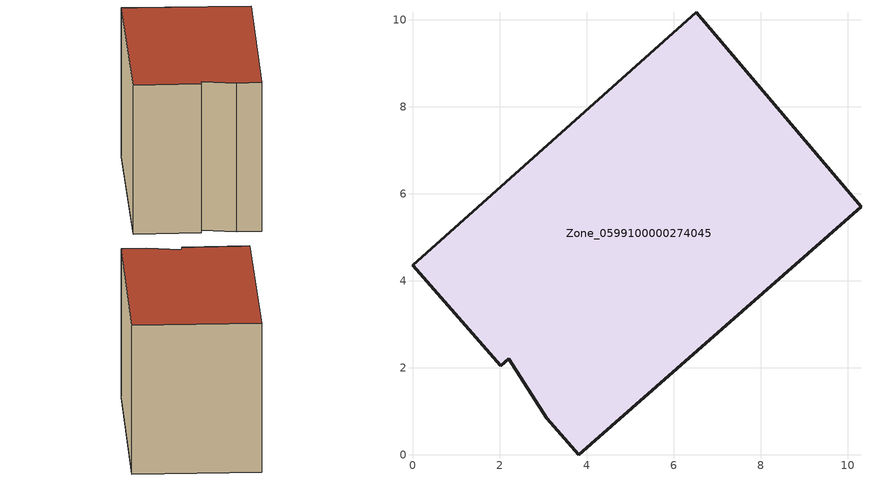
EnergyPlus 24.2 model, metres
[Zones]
Zone_0599100000274045
 floor ground (C_G): 3.82,0 3.08,0.84 2.21,2.21 2.03,2.05 0,4.36 6.52,10.17 10.31,5.7 z0
 wall outside (C_F): 3.82,0 10.31,5.7 6.52,10.17 0,4.36 2.03,2.05 2.21,2.21 3.08,0.84 3.82,0 z0:7.29
 roof outside (C_R): 3.08,0.84 3.82,0 10.31,5.7 6.52,10.17 0,4.36 2.03,2.05 2.21,2.21 z7.29
[BUILDING]
Pand.0599100000274045: North Axis=0; Terrain=City; Loads Convergence Tolerance Value=0.04; Temperature Convergence Tolerance Value=0.4; Solar Distribution=FullExterior; Maximum Number of Warmup Days=25; Minimum Number of Warmup Days=1
[Site:Location]
Rotterdam.The.Hague.AP_ZH_NLD Design_Conditions: Latitude=51.96; Longitude=4.45; Time Zone=1; Elevation=-4.5
[SITE:GROUNDTEMPERATURE:BUILDINGSURFACE]
18, 18, 18, 18, 18, 18, 18, 18, 18, 18, 18, 18
[MATERIAL] Thermal Absorptance=0.9; Solar Absorptance=0.7; Visible Absorptance=0.7
Name | Roughness | Thickness | Conductivity | Density | Specific Heat
G.TI.1946 | MediumSmooth | 0.15 | 1 | 540 | 1210
F.TI.1946 | Rough | 0.3 | 0.857143 | 1920 | 840
R.TI.1946 | MediumRough | 0.2 | 0.1 | 1500 | 1000
[CONSTRUCTION]
C_G: G.TI.1946
C_F: F.TI.1946
C_R: R.TI.1946
[ZONE]
Zone_0599100000274045: Type=1; Multiplier=1; Ceiling Height=Autocalculate; Volume=Autocalculate; Floor Area=autocalculate; Part of Total Floor Area=Yes
[ZONEINFILTRATION:DESIGNFLOWRATE]
Infil_Zone_0599100000274045: Zone or ZoneList or Space or SpaceList=Zone_0599100000274045; Schedule=AlwaysOn; Design Flow Rate Calculation Method=Flow/Area; Flow Rate per Floor Area=0.003; Constant Term Coefficient=1; Temperature Term Coefficient=0; Velocity Term Coefficient=0; Velocity Squared Term Coefficient=0
[HVACTEMPLATE:ZONE:IDEALLOADSAIRSYSTEM]
Zone_0599100000274045: Maximum Heating Supply Air Temperature=50; Minimum Cooling Supply Air Temperature=13; Maximum Heating Supply Air Humidity Ratio=0.0156; Minimum Cooling Supply Air Humidity Ratio=0.0077; Heating Limit=NoLimit; Cooling Limit=NoLimit; Dehumidification Control Type=ConstantSensibleHeatRatio; Cooling Sensible Heat Ratio=0.7; Dehumidification Setpoint=60; Humidification Control Type=None; Humidification Setpoint=30; Outdoor Air Method=None; Outdoor Air Flow Rate per Person=0.00944; Outdoor Air Flow Rate per Zone Floor Area=0; Outdoor Air Flow Rate per Zone=0; Demand Controlled Ventilation Type=None; Outdoor Air Economizer Type=NoEconomizer; Heat Recovery Type=None; Sensible Heat Recovery Effectiveness=0.7; Latent Heat Recovery Effectiveness=0.65
[ZONECONTROL:THERMOSTAT]
ThermostatControl_Zone_0599100000274045: Zone or ZoneList=Zone_0599100000274045; Control Type Schedule=DualSetpointControlType; Control 1=Thermostat_Zone_0599100000274045; Temperature Difference Between Cutout And Setpoint=0
[THERMOSTATSETPOINT:DUALSETPOINT]
Thermostat_Zone_0599100000274045: Heating Setpoint Temperature Schedule=HeatingSetpoint_Zone_0599100000274045; Cooling Setpoint Temperature Schedule=CoolingSetpoint_Zone_0599100000274045
[SCHEDULE:COMPACT]
HeatingSetpoint_Zone_0599100000274045: Through: 12/31, For: AllDays, Until: 24:00, 21
CoolingSetpoint_Zone_0599100000274045: Through: 12/31, For: AllDays, Until: 24:00, 24
DualSetpointControlType: Through: 12/31, For: AllDays, Until: 24:00, 4
AlwaysOn: Through: 12/31, For: AllDays, Until: 24:00, 1
